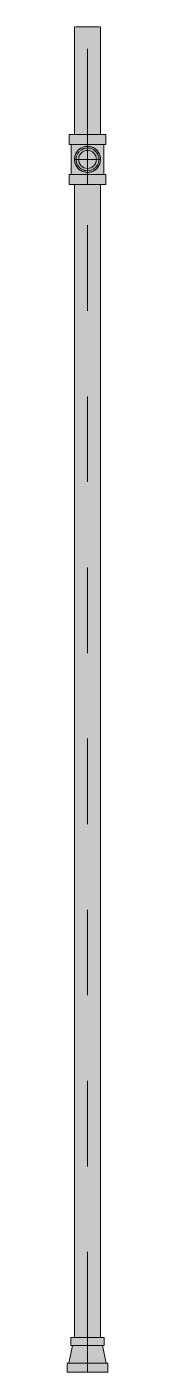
# Model space of a CAD drawing. Header units: millimetres. Extents: x -4000 to 187956, y -58990 to 162485.
# Drawn here: x 14212 to 14288, y 82950 to 85446 of the extents above; entities that cross this region are included whole.
import ezdxf

# ---------------------------------------------------------------- set-up
doc = ezdxf.new("R2010")
doc.units = ezdxf.units.MM
doc.linetypes.add('Dash 1_16_', pattern=[317.5, 158.75, -158.75])
doc.layers.add('P-PIPE', color=3, linetype='Continuous', lineweight=9)
doc.layers.add('P-PIPE-CNTR', color=3, linetype='Continuous', lineweight=9)

msp = doc.modelspace()

# ---------------------------------------------------------------- hatches: boundary and pattern name
at = {"layer": 'P-PIPE', "transparency": 33554534}
for points in [[(14226.7, 85246.5), (14250, 85246.5), (14250, 85446), (14225.9, 85446), (14225.9, 85246.5)], [(14250, 85246.5), (14274.1, 85246.5), (14273.3, 85446), (14250, 85446), (14250, 85434.7)], [(14226.1, 85228), (14250, 85228), (14250, 85246.5), (14216.2, 85246.5), (14217.4, 85228), (14220.7, 85228)], [(14250, 85228), (14283.8, 85228), (14282.6, 85246.5), (14250, 85246.5)], [(14224, 85172.4), (14250, 85172.4), (14250, 85179.1), (14242.6, 85180.4), (14236.3, 85184.1), (14231.7, 85189.6), (14229.2, 85196.4), (14229.2, 85204), (14231.7, 85210.9), (14236.3, 85216.3), (14242.6, 85220), (14250, 85221.4), (14250, 85228), (14220, 85228), (14221, 85172.4)], [(14250, 85176.1), (14256.2, 85176.9), (14262.1, 85179.3), (14267.1, 85183.2), (14270.9, 85188.2), (14273.3, 85194), (14274.1, 85200.2), (14273.3, 85206.5), (14270.9, 85212.3), (14267.1, 85217.3), (14262.1, 85221.1), (14256.2, 85223.5), (14250, 85224.3), (14243.8, 85223.5), (14237.9, 85221.1), (14233, 85217.3), (14229.1, 85212.3), (14226.7, 85206.5), (14225.9, 85200.2), (14226.7, 85194), (14229.1, 85188.2), (14233, 85183.2), (14237.9, 85179.3), (14243.8, 85176.9)], [(14250, 85183.5), (14254.3, 85184.1), (14261.8, 85188.4), (14266.1, 85195.9), (14266.1, 85204.6), (14261.8, 85212), (14254.3, 85216.4), (14245.7, 85216.4), (14238.2, 85212), (14233.9, 85204.6), (14233.9, 85195.9), (14238.2, 85188.4), (14245.7, 85184.1)], [(14276, 85172.4), (14280, 85172.4), (14279, 85228), (14250, 85228), (14250, 85221.4), (14257.5, 85220), (14263.7, 85216.3), (14268.3, 85210.9), (14270.8, 85204), (14270.8, 85196.4), (14268.3, 85189.6), (14263.7, 85184.1), (14257.5, 85180.4), (14250, 85179.1), (14250, 85172.4), (14271.2, 85172.4)], [(14250, 85153.9), (14250, 85172.4), (14216.2, 85172.4), (14217.4, 85153.9), (14241.3, 85153.9)], [(14283.8, 85153.9), (14282.6, 85172.4), (14250, 85172.4), (14250, 85153.9), (14282.6, 85153.9)], [(14250, 83014.2), (14250, 85153.9), (14225.9, 85153.9), (14226.7, 83014.2), (14243.8, 83014.2)], [(14250, 83014.2), (14274.1, 83014.2), (14273.3, 85153.9), (14250, 85153.9), (14250, 83098.6)], [(14267.3, 82966.7), (14284.5, 82966.7), (14277.1, 82999.3), (14221.9, 82999.3), (14216.6, 82966.7), (14258.9, 82966.7)], [(14250, 82999.3), (14280.8, 82999.3), (14279.8, 83014.2), (14219.2, 83014.2), (14220.3, 82999.3), (14242, 82999.3)], [(14223.4, 82949.9), (14287.7, 82949.9), (14287.7, 82966.7), (14212.4, 82966.7), (14212.4, 82949.9), (14217.4, 82949.9)]]:
    msp.add_hatch(color=1, dxfattribs=at).paths.add_polyline_path(points)

# ---------------------------------------------------------------- linework, layer by layer
at = {"layer": 'P-PIPE', "color": 20, "lineweight": 13}
for p, q in [((14225.9, 85446), (14225.9, 85246.5)), ((14228, 85446), (14225.9, 85446)), ((14270.9, 85446), (14229.1, 85446)), ((14274.1, 85446), (14272, 85446)), ((14274.1, 85246.5), (14274.1, 85446)), ((14216.2, 85246.5), (14216.2, 85228)), ((14225.8, 85246.5), (14216.2, 85246.5)), ((14250, 85246.5), (14216.2, 85246.5)), ((14225.9, 85246.5), (14232.9, 85246.5)), ((14232.9, 85246.5), (14226.6, 85246.5)), ((14250, 85246.5), (14233.1, 85246.5)), ((14233.1, 85246.5), (14266.9, 85246.5)), ((14266.9, 85246.5), (14250, 85246.5)), ((14283.8, 85246.5), (14250, 85246.5)), ((14273.4, 85246.5), (14267.1, 85246.5)), ((14267.1, 85246.5), (14274.1, 85246.5)), ((14283.8, 85246.5), (14274.2, 85246.5)), ((14283.8, 85228), (14283.8, 85246.5)), ((14216.2, 85228), (14219.8, 85228)), ((14216.2, 85228), (14250, 85228)), ((14220, 85228), (14220, 85172.4)), ((14241.2, 85228), (14220, 85228)), ((14241.2, 85228), (14220, 85228)), ((14221, 85228), (14241.3, 85228)), ((14242.2, 85228), (14250, 85228)), ((14250, 85228), (14242.2, 85228)), ((14250, 85228), (14242.2, 85228)), ((14250, 85228), (14257.8, 85228)), ((14250, 85228), (14283.8, 85228)), ((14257.8, 85228), (14250, 85228)), ((14257.8, 85228), (14250, 85228)), ((14258.7, 85228), (14279, 85228)), ((14280, 85228), (14258.8, 85228)), ((14265, 85228), (14258.8, 85228)), ((14280, 85228), (14265, 85228)), ((14280, 85172.4), (14280, 85228)), ((14280.2, 85228), (14283.8, 85228)), ((14216.2, 85172.4), (14216.2, 85153.9)), ((14219.8, 85172.4), (14216.2, 85172.4)), ((14250, 85172.4), (14216.2, 85172.4)), ((14220, 85172.4), (14241.2, 85172.4)), ((14220, 85172.4), (14241.2, 85172.4)), ((14241.3, 85172.4), (14221, 85172.4)), ((14250, 85172.4), (14242.2, 85172.4)), ((14242.2, 85172.4), (14250, 85172.4)), ((14242.2, 85172.4), (14250, 85172.4)), ((14257.8, 85172.4), (14250, 85172.4)), ((14283.8, 85172.4), (14250, 85172.4)), ((14250, 85172.4), (14257.8, 85172.4)), ((14250, 85172.4), (14257.8, 85172.4)), ((14279, 85172.4), (14258.7, 85172.4)), ((14258.8, 85172.4), (14280, 85172.4)), ((14258.8, 85172.4), (14280, 85172.4)), ((14283.8, 85172.4), (14280.2, 85172.4)), ((14283.8, 85153.9), (14283.8, 85172.4)), ((14216.2, 85153.9), (14225.8, 85153.9)), ((14216.2, 85153.9), (14250, 85153.9)), ((14225.9, 85153.9), (14225.9, 83014.2)), ((14232.9, 85153.9), (14225.9, 85153.9)), ((14226.6, 85153.9), (14232.9, 85153.9)), ((14233.1, 85153.9), (14250, 85153.9)), ((14266.9, 85153.9), (14233.1, 85153.9)), ((14250, 85153.9), (14266.9, 85153.9)), ((14250, 85153.9), (14283.8, 85153.9)), ((14267.1, 85153.9), (14273.4, 85153.9)), ((14274.1, 85153.9), (14267.1, 85153.9)), ((14274.1, 83014.2), (14274.1, 85153.9)), ((14274.2, 85153.9), (14283.8, 85153.9)), ((14221.9, 82999.3), (14215.5, 82966.7)), ((14219.2, 83014.2), (14219.2, 82999.3)), ((14225.7, 83014.2), (14219.2, 83014.2)), ((14280.8, 83014.2), (14219.2, 83014.2)), ((14219.2, 82999.3), (14280.8, 82999.3)), ((14219.2, 82999.3), (14221.7, 82999.3)), ((14223.3, 82999.3), (14242, 82999.3)), ((14225.9, 83014.2), (14228, 83014.2)), ((14228.2, 83014.2), (14226.5, 83014.2)), ((14271, 83014.2), (14229, 83014.2)), ((14229.1, 83014.2), (14270.9, 83014.2)), ((14242.7, 82999.3), (14257.3, 82999.3)), ((14258, 82999.3), (14276.7, 82999.3)), ((14273.5, 83014.2), (14271.8, 83014.2)), ((14272, 83014.2), (14274.1, 83014.2)), ((14280.8, 83014.2), (14274.3, 83014.2)), ((14284.5, 82966.7), (14278.1, 82999.3)), ((14278.3, 82999.3), (14280.8, 82999.3)), ((14280.8, 82999.3), (14280.8, 83014.2)), ((14212.4, 82966.7), (14212.4, 82949.9)), ((14215.2, 82966.7), (14212.4, 82966.7)), ((14287.7, 82966.7), (14212.4, 82966.7)), ((14212.4, 82949.9), (14287.7, 82949.9)), ((14212.4, 82949.9), (14219.6, 82949.9)), ((14216.5, 82966.7), (14215.2, 82966.7)), ((14240.3, 82966.7), (14217.4, 82966.7)), ((14220.6, 82949.9), (14223.4, 82949.9)), ((14223.8, 82949.9), (14276.2, 82949.9)), ((14259, 82966.7), (14241, 82966.7)), ((14282.6, 82966.7), (14259.7, 82966.7)), ((14276.6, 82949.9), (14279.4, 82949.9)), ((14280.4, 82949.9), (14287.7, 82949.9)), ((14284.8, 82966.7), (14283.6, 82966.7)), ((14287.7, 82966.7), (14284.8, 82966.7)), ((14287.7, 82949.9), (14287.7, 82966.7))]:
    msp.add_line(p, q, dxfattribs=at)
for radius, start, end in [(24.1, 90, 270), (24.1, 90, 150), (21.1, 90, 128.0708), (24.1, 315, 90), (24.1, 270, 90), (21.1, 45, 90), (24.1, 165, 195), (24.1, 150, 165), (24.1, 195, 255), (21.1, 135, 192.7707), (21.1, 195, 210), (21.1, 39.3488, 45), (21.1, 0, 36.9292), (21.1, 331.0876, 0), (21.1, 210, 240), (21.1, 242.2293, 267.7707), (24.1, 255, 270), (21.1, 270, 315), (24.1, 270, 285), (24.1, 285, 300), (24.1, 300, 315), (21.1, 317.2293, 330)]:
    msp.add_arc((14250, 85200.2), radius, start, end, dxfattribs=at)
at = {"layer": 'P-PIPE', "color": 1}
for start, end in [(0, 180), (180, 0)]:
    msp.add_arc((14250, 85200.2), 16.7, start, end, dxfattribs=at)
at = {"layer": 'P-PIPE-CNTR', "color": 1, "linetype": 'Dash 1_16_'}
for p, q in [((14250, 85246.5), (14250, 85446)), ((14250, 85246.5), (14250, 85446)), ((14250, 85175.2), (14250, 85225.2)), ((14225, 85200.2), (14275, 85200.2)), ((14250, 83014.2), (14250, 85153.9)), ((14250, 83014.2), (14250, 85153.9))]:
    msp.add_line(p, q, dxfattribs=at)
at = {"layer": 'P-PIPE-CNTR', "color": 20, "lineweight": 13}
for p, q in [((14250, 85246.5), (14250, 85224.3)), ((14250, 85224.3), (14250, 85221.4)), ((14250, 85221.4), (14250, 85217.9)), ((14250, 85216.9), (14250, 85183.5)), ((14250, 85183.5), (14250, 85179.5)), ((14250, 85179.1), (14250, 85177.8)), ((14250, 85176.1), (14250, 85153.9)), ((14250, 82949.9), (14250, 83014.2))]:
    msp.add_line(p, q, dxfattribs=at)

doc.saveas('drawing.dxf')
